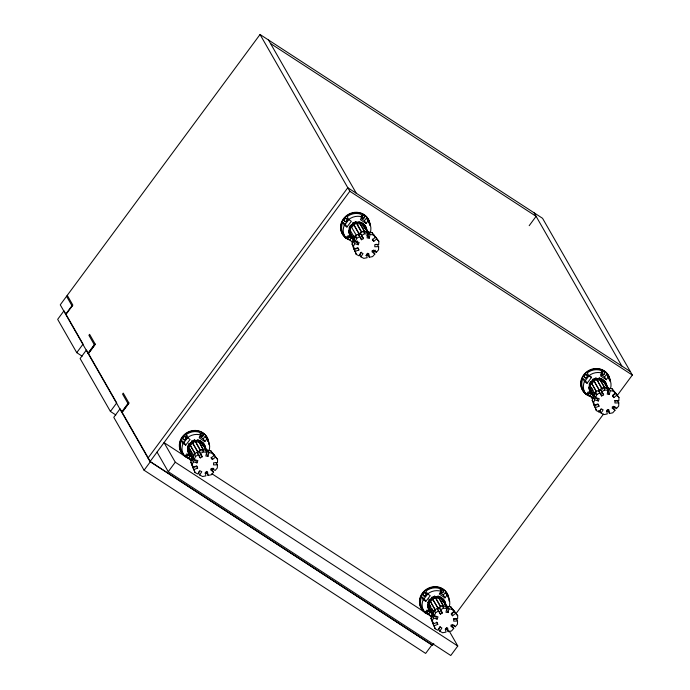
<?xml version="1.0" encoding="UTF-8"?>
<svg xmlns="http://www.w3.org/2000/svg" width="690" height="690" viewBox="0 0 690 690"><rect width="100%" height="100%" fill="white"/><g stroke="black" fill="none" stroke-linecap="round" stroke-linejoin="round"><path stroke-width="1.03" d="M216.125 462.533L217.41 464.784L217.307 467.993L215.082 470.528L212.192 468.234L210.717 469.916L213.607 472.21L211.382 474.746L208.07 475.419L206.508 471.348M208.07 475.419L207.518 471.77L205.327 472.219L205.879 475.859L202.567 476.531L199.729 475.022L201.765 471.736L199.884 470.735L197.84 474.03L195.003 472.521L190.82 462.145L194.114 454.003L201.954 449.457L210.674 450.639L217.583 459.436L217.479 462.654L213.607 462.783L213.538 464.913L217.41 464.784M375.42 244.441L377.361 244.372L378.646 246.623L378.543 249.84L376.317 252.376L373.428 250.082L371.953 251.764L374.843 254.058L372.617 256.594L369.314 257.258L367.744 253.187M369.314 257.258L368.753 253.618L366.562 254.058L367.115 257.706L363.811 258.379L360.965 256.87L363.009 253.575L361.12 252.575L359.085 255.869L356.238 254.369L352.055 243.993L355.359 235.842L363.199 231.305L371.91 232.487L378.819 241.284L378.715 244.493L374.843 244.631L374.774 246.761L378.646 246.623M453.347 618.87L456.254 618.766L457.548 621.017L457.444 624.234L455.219 626.77L452.321 624.476L450.846 626.158L453.744 628.443L451.519 630.979L448.207 631.652L446.637 627.581M448.207 631.652L447.646 628.004L445.455 628.452L446.016 632.1L442.704 632.773L439.866 631.264L441.902 627.969L440.022 626.968L437.978 630.263L435.14 628.754L430.957 618.387L434.252 610.236L442.092 605.691L450.811 606.881L457.712 615.67L457.617 618.887L453.735 619.025L453.675 621.147L457.548 621.017M614.592 400.709L617.498 400.614L618.783 402.865L618.68 406.074L616.455 408.609L613.565 406.315L612.09 407.997L614.98 410.291L612.755 412.827L609.442 413.5L607.881 409.429M609.442 413.5L608.891 409.851L606.7 410.3L607.252 413.94L603.94 414.612L601.102 413.103L603.138 409.817L601.257 408.816L599.213 412.111L596.376 410.602L592.192 400.226L595.487 392.084L603.336 387.538L612.047 388.72L618.956 397.518L618.852 400.735L614.98 400.864L614.911 402.995L618.783 402.865M197.996 452.381L191.57 441.16L194.623 439.918L194.589 440.453L197.832 440.401L197.858 439.866L200.781 441.022L206.215 450.501M196.029 442.963L195.52 441.497L192.467 442.73L197.858 451.864M203.257 449.88L198.763 441.445L201.687 442.592L201.273 442.98M349.511 229.166L349.399 231.245L348.847 231.254L353.866 240.982M350.468 229.701L350.296 232.823L349.744 232.832L350.831 235.687M359.231 234.221L352.806 222.999L355.859 221.766L355.833 222.292L359.067 222.249L359.093 221.714L362.026 222.861L367.451 232.34M359.102 233.712L353.711 224.578L356.764 223.336L356.73 223.871L359.973 223.819L364.993 232.599M359.973 223.819L359.999 223.293L362.923 224.44L362.517 224.819L364.682 226.993L365.096 226.605L365.821 228.511M428.352 604.595L428.456 602.525L427.904 602.525L429.301 599.627L429.672 599.998L432.069 597.764L431.699 597.393L434.752 596.151L435.442 597.359M435.588 610.34L430.198 601.206L428.809 604.104L429.361 604.095L429.197 607.217L428.645 607.217M434.752 596.151L434.726 596.686L437.96 596.643L437.995 596.108L440.919 597.255L446.352 606.734M436.166 599.205L435.657 597.73L432.604 598.972L437.995 608.106M593.624 380.44L592.943 379.241L595.996 377.999L595.962 378.534L599.205 378.482L599.231 377.947L602.154 379.103M601.896 388.884L596.893 379.578L593.84 380.811L599.369 390.462M206.629 452.338L205.836 456.03L208.009 456.332L208.794 452.631L207.509 450.389L205.335 450.087L206.629 452.338L203.352 451.898L200.411 453.606L199.117 451.355L197.168 452.485L198.461 454.736L195.512 456.435L194.27 459.497L197.875 460.644L196.961 462.904L193.355 461.757L192.07 459.506L192.984 457.246L194.27 459.497M207.509 450.389L206.715 454.08L208.009 456.332M367.865 234.186L367.08 237.878L369.245 238.171L370.038 234.479L368.745 232.228L366.58 231.935L367.865 234.186L364.596 233.738L361.646 235.445L360.361 233.194L358.412 234.324L359.697 236.575L356.747 238.283L355.514 241.345L359.111 242.492L358.196 244.752L354.6 243.596L353.306 241.353L354.22 239.094L355.514 241.345M369.245 238.171L367.96 235.92L368.745 232.228M446.766 608.58L445.973 612.272L448.138 612.565L448.931 608.873L447.646 606.622L445.473 606.329L446.766 608.58L443.489 608.132L440.548 609.839L439.254 607.588L437.305 608.718L438.59 610.969L435.649 612.677L434.407 615.739L438.012 616.886L437.098 619.146L433.493 617.99L432.207 615.739L433.122 613.488L434.407 615.739M447.646 606.622L446.853 610.314L448.138 612.565M608.002 390.419L607.209 394.111L609.382 394.413L610.167 390.713L608.882 388.47L606.708 388.168L608.002 390.419L604.725 389.979L601.784 391.687L600.49 389.436L598.541 390.566L599.834 392.817L596.885 394.516L595.651 397.578L599.248 398.725L598.334 400.985L594.737 399.838L593.443 397.587L594.357 395.327L595.651 397.578M608.882 388.47L608.088 392.162L609.382 394.413M195.425 466.242L192.665 467.285L193.95 469.536L197.633 468.139L196.943 466.164L193.26 467.561L192.217 464.586L193.355 461.757M356.661 248.081L353.901 249.133L355.195 251.384L358.878 249.987L358.179 248.012L354.496 249.409L353.453 246.425L354.6 243.596M358.196 244.752L356.911 242.501L357.515 240.991M432.803 623.527L434.088 625.778L437.771 624.381L437.081 622.406L433.398 623.803L432.345 620.819L433.493 617.99M599.006 406.22L597.721 403.969L594.038 405.366L595.323 407.618L599.006 406.22L598.316 404.245L594.633 405.642L593.59 402.667L594.737 399.838M188.456 447.491L187.775 446.292L189.163 443.394L189.534 443.765L191.941 441.531L191.57 441.16M193.692 456.633L188.672 447.87L190.061 444.972L195.451 454.106M354.082 224.949L351.676 227.183L351.305 226.812L349.908 229.71L354.927 238.481M592.943 379.241L593.314 379.603L590.907 381.846L590.536 381.475L589.148 384.373L589.7 384.365M595.065 394.714L590.045 385.952L591.434 383.054L591.804 383.424L594.211 381.182L593.84 380.811M199.462 471.132L198.435 472.779L199.729 475.022M361.206 252.152L359.68 254.619L360.965 256.87M440.108 626.546L438.573 629.013L439.866 631.264M600.835 409.213L599.808 410.861L601.102 413.103M616.964 395.862L632.333 375.067L542.556 218.307L260.044 34.5L60.254 304.825L150.023 461.584L432.535 645.392L433.82 643.658M71.958 305.704L65.645 314.243L66.119 314.554M65.861 314.623L72.873 305.135L67.258 295.337M76.745 352.659L83.05 344.12L63.972 310.811L57.667 319.349L76.745 352.659L82.162 356.187M87.975 353.237L94.288 344.698M88.191 353.616L95.203 344.129M88.303 353.815L95.315 344.327L89.597 334.331L88.889 335.28L94.504 345.078M115.825 414.966L110.409 411.447L116.722 402.908M121.647 412.025L127.952 403.486M121.863 412.396L128.866 402.917M121.975 412.594L128.978 403.107L123.26 393.119L122.561 394.068L128.167 403.866M148.005 458.057L347.803 187.732L630.315 371.539M150.023 461.584L349.821 191.259L260.044 34.5M144.072 470.226L150.386 461.696L431.957 644.891L425.644 653.421L144.072 470.226L113.772 417.321L120.086 408.791L149.851 460.765M449.233 631.083L457.781 646.013L450.768 655.5L168.257 471.693L175.269 462.205L164.047 442.609L191.121 460.23M529.178 225.682L536.104 216.324L270.54 43.539M456.228 613.332L603.517 414.052M366.054 223.491L364.441 220.671L366.485 218.023L368.089 220.835L366.054 223.491L360.396 219.636L362.431 216.988L360.818 214.167A14.093 13.05 -29.8 0 0 347.087 216.712L348.692 219.524L351.322 221.309L346.923 227.027L345.319 224.215L349.08 219.317M204.818 441.643L203.205 438.831L205.241 436.184L206.853 438.995L204.818 441.643L199.151 437.788L201.195 435.14L199.583 432.328A14.093 13.05 -29.8 0 0 185.843 434.864L187.456 437.676L190.078 439.47L185.688 445.179L184.075 442.368L187.844 437.469M345.319 224.215L342.689 222.422A14.093 13.05 -29.8 0 0 344.422 235.497L346.035 238.309L348.071 235.661L353.737 239.516L351.693 242.164L350.089 239.352L351.615 237.36M184.075 442.368L181.453 440.582A14.093 13.05 -29.8 0 0 183.186 453.649L184.799 456.461L186.835 453.813L192.493 457.668L190.457 460.316L188.844 457.505L190.371 455.521M590.649 376.145L591.451 377.551L587.061 383.261L585.448 380.449L589.217 375.55M444.955 597.876L443.342 595.065L445.378 592.417L446.991 595.229L444.955 597.876L439.288 594.03L441.324 591.373L439.72 588.561A14.093 13.05 -29.8 0 0 425.98 591.106L427.593 593.918L430.215 595.703L425.825 601.421L424.212 598.601L427.981 593.711M585.448 380.449L582.826 378.663A14.093 13.05 -29.8 0 0 584.559 391.73L586.172 394.542L588.208 391.894L593.866 395.75L591.83 398.397L590.217 395.586L591.744 393.602M591.451 377.551L588.829 375.757L587.216 372.945A14.093 13.05 -29.8 0 1 600.956 370.409L602.568 373.221L600.524 375.869L606.191 379.724L608.226 377.076L606.614 374.265L604.578 376.913L606.191 379.724M424.212 598.601L421.59 596.816A14.093 13.05 -29.8 0 0 423.324 609.891L424.928 612.703L426.972 610.055L432.63 613.91M430.508 611.754L428.982 613.746L430.595 616.558A14.093 13.05 -29.8 0 0 432.302 617.015M430.595 616.558L432.121 614.566M374.843 254.058L373.557 251.807L375.032 250.125M211.959 470.054L213.279 468.553M213.607 472.21L212.322 469.959L213.797 468.277M613.332 408.135L614.652 406.634M614.98 410.291L613.695 408.04L614.678 406.919M453.744 628.443L452.45 626.192L453.434 625.08M351.029 234.936L350.615 235.316L349.994 233.669M190.431 445.343L192.838 443.101M190.009 453.459L189.595 453.848L188.439 450.993L189.06 450.975L189.224 447.862L188.672 447.87M206.483 450.441L203.447 445.145L203.861 444.765L206.888 450.053M591.382 391.541L590.968 391.929L589.881 389.065L590.433 389.057L590.597 385.943L590.045 385.952M603.189 381.993L602.646 381.061L603.06 380.673L600.136 379.526L600.102 380.061L596.867 380.104M603.923 381.648L604.328 381.268L608.761 389.005M430.569 601.577L432.975 599.343M430.137 609.701L429.732 610.081L428.576 607.235M441.41 599.213L441.824 598.834L438.892 597.678L438.866 598.213L435.632 598.264M374.092 235.066L375.377 237.308L372.333 239.81L373.704 241.388L376.749 238.895L375.464 236.644M212.848 453.218L214.142 455.469L211.097 457.962L212.468 459.549L215.513 457.047L214.219 454.796M614.221 391.299L615.514 393.55L612.47 396.043L613.841 397.63L616.886 395.129L615.592 392.877L612.548 395.379L613.841 397.63M452.985 609.451L454.27 611.702L451.234 614.204L452.606 615.782L455.642 613.289L454.356 611.038L451.312 613.531L452.606 615.782M361.534 239.74L363.483 238.611L362.19 236.36L360.24 237.489L361.534 239.74L358.412 234.324M200.29 457.893L202.248 456.763L200.954 454.512L199.005 455.642L200.29 457.893L197.168 452.485M601.663 395.974L603.621 394.844L602.327 392.593L600.378 393.723L601.663 395.974L598.541 390.566M440.427 614.126L442.376 612.996L441.091 610.745L439.142 611.883L440.427 614.126L437.305 608.718M432.389 598.592L434.683 597.661M366.33 255.145L368.288 254.748M365.829 255.455L368.02 255.007M205.094 473.297L207.052 472.9M205.318 473.461L206.784 473.168M606.467 411.378L608.425 410.981M606.691 411.542L608.157 411.249M445.223 629.539L447.18 629.142M445.455 629.703L446.922 629.401M349.563 228.131L349.011 228.14L350.399 225.242L350.77 225.613L353.177 223.37L352.806 222.999M589.752 389.531L588.975 387.487L589.536 387.478M195.494 442.023L198.729 441.98M187.775 446.292L188.327 446.283M188.163 449.397L187.602 449.406L188.689 452.269M444.524 603.871L445.084 603.862L443.998 600.999L443.584 601.378L442.135 599.938M428.292 605.639L427.74 605.648L428.826 608.511M370.038 234.479L373.307 234.928L375.377 237.308M366.511 235.721L367.96 235.92M610.167 390.713L613.445 391.161L615.514 393.55M208.794 452.631L212.072 453.08L214.142 455.469M448.931 608.873L452.209 609.313L454.27 611.702M353.306 241.353L356.911 242.501M593.443 397.587L597.048 398.734L598.334 400.985M192.07 459.506L195.675 460.653L196.961 462.904M432.207 615.739L435.804 616.894L437.098 619.146M361.422 223.56L359.783 222.913L365.027 232.064M599.92 379.155L601.551 379.793M198.548 441.074L200.997 442.031M438.676 597.307L440.315 597.945M349.821 191.259L632.333 375.067M211.882 473.737L431.216 616.437M175.269 462.205L457.781 646.013M600.533 374.161L604.578 376.913M361.206 218.471L364.441 220.671M582.826 378.663L584.439 381.475L587.061 383.261M342.689 222.422L344.301 225.233L346.923 227.027M440.108 592.865L443.342 595.065M199.971 436.632L203.205 438.831M185.843 434.864L187.594 436.054M421.59 596.816L423.194 599.627L425.825 601.421M181.453 440.582L183.066 443.394L185.688 445.179M612.246 406.893L613.695 408.04M372.108 250.66L373.557 251.807M451.01 625.054L452.45 626.192M210.873 468.812L212.322 469.959M602.646 381.061L604.82 383.226L605.234 382.846L605.958 384.753M591.218 382.674L596.324 391.308M201.998 443.696L203.447 445.145M616.886 395.129L618.956 397.518M376.749 238.895L378.819 241.284M455.642 613.289L457.712 615.67M215.513 457.047L217.583 459.436M600.49 389.436L603.621 394.844M360.361 233.194L363.483 238.611M439.254 607.588L442.376 612.996M199.117 451.355L202.248 456.763M534.086 212.796L621.837 366.028M612.047 388.72L613.445 391.161M606.855 386.642L607.856 388.384M607.856 388.522L604.604 382.855L605.018 382.467L605.648 384.123M602.844 380.302L607.088 387.711M599.231 377.947L605.156 388.306M599.886 379.681L604.63 387.961M615.592 407.109L616.455 408.609M603.336 387.538L604.725 389.979M595.996 377.999L596.678 379.198M596.893 379.578L602.422 389.22M594.211 381.182L599.231 389.945M590.536 381.475L596.453 391.817M595.487 392.084L596.885 394.516M591.632 387.746L593.133 390.359M594.133 392.101L595.125 393.843M590.217 388.686L594.461 396.095M588.975 387.487L593.909 396.103M590.062 390.35L593.504 396.345M598.359 410.61L599.213 412.111M592.192 400.226L593.59 402.667M593.348 403.4L594.633 405.642M268.522 40.011L356.281 193.243M371.91 232.487L373.307 234.928M372.419 239.137L373.704 241.388M368.132 231.9L364.881 226.234L364.475 226.613L367.718 232.28M363.052 225.759L364.544 228.373M375.464 250.875L376.317 252.376M363.199 231.305L364.596 233.738M355.859 221.766L356.549 222.965M356.764 223.336L361.784 232.116M357.273 224.811L361.258 231.78M351.305 226.812L356.696 235.954M355.359 235.842L356.747 238.283M353.996 235.868L354.988 237.61M350.089 232.444L354.332 239.853M348.847 231.254L354.272 240.732M357.584 247.736L358.878 249.987M352.055 243.993L353.453 246.425M353.211 247.158L354.496 249.409M450.811 606.881L452.209 609.313M447.525 607.166L443.782 600.628L443.368 601.007L446.611 606.674M441.945 600.153L442.945 601.896M437.995 596.108L443.92 606.458M438.65 597.842L443.394 606.122M454.356 625.269L455.219 626.77M442.092 605.691L443.489 608.132M435.657 597.73L440.686 606.51M436.666 600.076L440.66 607.036M431.699 597.393L438.133 608.615M428.913 598.955L435.218 609.969M434.252 610.236L435.649 612.677M429.361 604.095L430.896 606.777M431.897 608.52L433.889 612.004M427.904 602.525L433.829 612.867M428.982 606.838L432.725 613.375M428.43 606.846L433.173 615.126M429.516 609.71L432.759 615.377M436.485 622.13L437.771 624.381M430.957 618.387L432.345 620.819M432.104 621.552L433.398 623.803M210.674 450.639L212.072 453.08M211.175 457.298L212.468 459.549M201.816 443.911L202.808 445.654M197.858 439.866L203.783 450.225M201.954 449.457L203.352 451.898M194.623 439.918L195.305 441.117M195.52 441.497L201.049 451.139M196.529 443.834L200.022 449.932M189.163 443.394L195.08 453.735M194.114 454.003L195.512 456.435M189.759 448.793L192.26 453.149M188.844 450.605L193.088 458.013M188.508 450.984L193.036 458.893M189.379 453.468L192.622 459.135M196.348 465.888L197.633 468.139M190.82 462.145L192.217 464.586M191.975 465.319L193.26 467.561M157.035 452.097L168.257 471.693M66.559 296.286L72.174 306.084M116.187 401.977L86.423 350.003L80.109 358.541L110.409 411.447M604.328 381.268L604.957 382.916M590.123 389.902L590.752 391.549M203.861 444.765L204.947 447.62M595.323 407.618L596.376 410.602M355.195 251.384L356.238 254.369M434.088 625.778L435.14 628.754M193.95 469.536L195.003 472.521M608.226 377.076A14.093 13.05 -29.8 0 1 610.555 388.47M586.172 394.542A14.093 13.05 -29.8 0 1 584.439 381.475M588.829 375.757A14.093 13.05 -29.8 0 1 602.568 373.221M606.614 374.265A14.093 13.05 -29.8 0 1 609.184 379.612M585.146 393.378A14.939 13.835 -29.8 0 1 589.562 370.064A14.939 13.835 -29.8 0 1 610.046 381.484M589.959 396.06A14.939 13.835 -29.8 0 1 586.612 394.482M591.994 396.879A14.939 13.835 -29.8 0 1 581.014 382.295A14.939 13.835 -29.8 0 1 595.375 368.926A14.939 13.835 -29.8 0 1 610.107 380.026M589.691 392.325A1.691 1.57 -29.8 0 1 586.595 393.611M589.51 392.36A1.691 1.57 -29.8 0 1 586.966 393.809M601.516 372.859A1.691 1.57 -29.8 0 1 604.095 371.876A1.691 1.57 -29.8 0 1 604.017 374.489A1.691 1.57 -29.8 0 1 601.49 373.687M604.104 371.669A1.691 1.57 -29.8 0 1 603.862 374.075A1.691 1.57 -29.8 0 1 601.43 373.695M601.301 372.488A1.691 1.57 -29.8 0 1 602.103 371.487M584.102 375.619A1.691 1.57 -29.8 0 1 586.716 374.713A1.691 1.57 -29.8 0 1 586.552 377.327A1.691 1.57 -29.8 0 1 584.051 376.447M593.184 394.775A9.022 8.349 -29.8 0 1 594.168 380.018A9.022 8.349 -29.8 0 1 606.941 387.366M606.743 386.253A9.022 8.349 -29.8 0 0 598.454 378.491L596.143 378.784A9.022 8.349 -29.8 0 0 589.277 385.546A9.022 8.349 -29.8 0 0 592.348 394.007M446.991 595.229A14.093 13.05 -29.8 0 1 449.311 606.622M424.928 612.703A14.093 13.05 -29.8 0 1 423.194 599.627M427.593 593.918A14.093 13.05 -29.8 0 1 441.324 591.373M445.378 592.417A14.093 13.05 -29.8 0 1 447.741 596.928M428.714 614.212A14.939 13.835 -29.8 0 1 425.031 590.312A14.939 13.835 -29.8 0 1 448.655 597.807M428.93 614.592A14.939 13.835 -29.8 0 1 420.201 598.308A14.939 13.835 -29.8 0 1 436.692 587.104A14.939 13.835 -29.8 0 1 449 600.938M428.447 610.477A1.691 1.57 -29.8 0 1 425.359 611.771M428.24 610.107A1.691 1.57 -29.8 0 1 425.394 611.72M440.453 590.623A1.691 1.57 -29.8 0 1 442.971 590.114A1.691 1.57 -29.8 0 1 442.894 592.555A1.691 1.57 -29.8 0 1 440.401 592.227A1.691 1.57 -29.8 0 0 442.937 591.925A1.691 1.57 -29.8 0 0 442.523 589.588M440.513 589.916A1.691 1.57 -29.8 0 1 440.867 589.648M425.687 593.046A1.691 1.57 -29.8 0 1 425.549 595.306A1.691 1.57 -29.8 0 1 423.203 595.315A1.691 1.57 -29.8 0 1 423.341 593.055M424.109 592.641A1.691 1.57 -29.8 0 1 425.359 592.796M431.328 612.53A9.022 8.349 -29.8 0 1 432.932 598.17A9.022 8.349 -29.8 0 1 445.723 604.785M445.49 605.147A9.022 8.349 -29.8 0 0 437.219 596.643L434.907 596.936A9.022 8.349 -29.8 0 0 427.955 604.069A9.022 8.349 -29.8 0 0 431.733 612.556M206.853 438.995A14.093 13.05 -29.8 0 1 208.906 451.234M184.799 456.461A14.093 13.05 -29.8 0 1 183.066 443.394M187.456 437.676A14.093 13.05 -29.8 0 1 201.195 435.14M205.241 436.184A14.093 13.05 -29.8 0 1 207.811 441.531M187.706 457.668A14.939 13.835 -29.8 0 1 185.274 433.769A14.939 13.835 -29.8 0 1 208.518 441.574M190.405 458.427A14.939 13.835 -29.8 0 1 188.577 457.979M188.793 458.35A14.939 13.835 -29.8 0 1 180.064 442.074A14.939 13.835 -29.8 0 1 196.555 430.862A14.939 13.835 -29.8 0 1 208.872 444.705M188.318 454.244A1.691 1.57 -29.8 0 1 185.222 455.529A1.691 1.57 -29.8 0 0 188.137 454.279M200.316 434.389A1.691 1.57 -29.8 0 1 202.938 433.967A1.691 1.57 -29.8 0 1 202.524 436.494A1.691 1.57 -29.8 0 1 200.117 435.606M201.135 433.234A1.691 1.57 -29.8 0 1 203.11 435.114A1.691 1.57 -29.8 0 1 200.307 435.933M184.834 436.399A1.691 1.57 -29.8 0 1 185.61 438.849A1.691 1.57 -29.8 0 1 182.893 438.866A1.691 1.57 -29.8 0 1 183.98 436.399M191.19 456.297A9.022 8.349 -29.8 0 1 192.795 441.936A9.022 8.349 -29.8 0 1 205.586 448.543M205.197 446.706A9.022 8.349 -29.8 0 0 197.081 440.41L194.77 440.703A9.022 8.349 -29.8 0 0 187.818 447.836A9.022 8.349 -29.8 0 0 191.596 456.323M205.318 447.43A9.022 8.349 -29.8 0 1 205.353 448.914M368.089 220.835A14.093 13.05 -29.8 0 1 370.151 233.082M346.035 238.309A14.093 13.05 -29.8 0 1 344.301 225.233M348.692 219.524A14.093 13.05 -29.8 0 1 362.431 216.988M366.485 218.023A14.093 13.05 -29.8 0 1 369.047 223.379M349.821 239.818A14.939 13.835 -29.8 0 1 341.007 223.845A14.939 13.835 -29.8 0 1 356.937 212.287A14.939 13.835 -29.8 0 1 369.909 225.242M350.037 240.198A14.939 13.835 -29.8 0 1 341.222 224.224A14.939 13.835 -29.8 0 1 357.153 212.667A14.939 13.835 -29.8 0 1 370.125 225.621M349.407 235.704A1.691 1.57 -29.8 0 1 349.554 236.084M349.597 236.498A1.691 1.57 -29.8 0 1 346.311 236.998A1.691 1.57 -29.8 0 0 349.338 235.713M361.56 216.237A1.691 1.57 -29.8 0 1 364.277 215.91A1.691 1.57 -29.8 0 1 363.492 218.463A1.691 1.57 -29.8 0 1 361.31 217.04M361.965 215.254A1.691 1.57 -29.8 0 1 364.286 215.875A1.691 1.57 -29.8 0 1 363.276 218.083A1.691 1.57 -29.8 0 1 361.137 217.074M346.466 218.402A1.691 1.57 -29.8 0 1 346.475 221.05A1.691 1.57 -29.8 0 1 343.922 220.214M343.974 219.386A1.691 1.57 -29.8 0 1 344.802 218.411M353.056 238.542A9.022 8.349 -29.8 0 1 354.039 223.776A9.022 8.349 -29.8 0 1 366.804 231.133M366.606 230.012A9.022 8.349 -29.8 0 0 358.317 222.249L356.014 222.551A9.022 8.349 -29.8 0 0 349.054 229.684A9.022 8.349 -29.8 0 0 352.84 238.162M585.793 377.999A1.691 1.57 -29.8 0 0 587.38 375.593A1.691 1.57 -29.8 0 0 584.508 375.61A1.691 1.57 -29.8 0 0 585.793 377.999M424.557 596.151A1.691 1.57 -29.8 0 0 426.144 593.745A1.691 1.57 -29.8 0 0 423.272 593.762A1.691 1.57 -29.8 0 0 424.557 596.151M184.42 439.918A1.691 1.57 -29.8 0 0 186.007 437.512A1.691 1.57 -29.8 0 0 183.135 437.529A1.691 1.57 -29.8 0 0 184.42 439.918M345.664 221.757A1.691 1.57 -29.8 0 0 347.251 219.36A1.691 1.57 -29.8 0 0 344.379 219.377A1.691 1.57 -29.8 0 0 345.664 221.757"/></g></svg>
